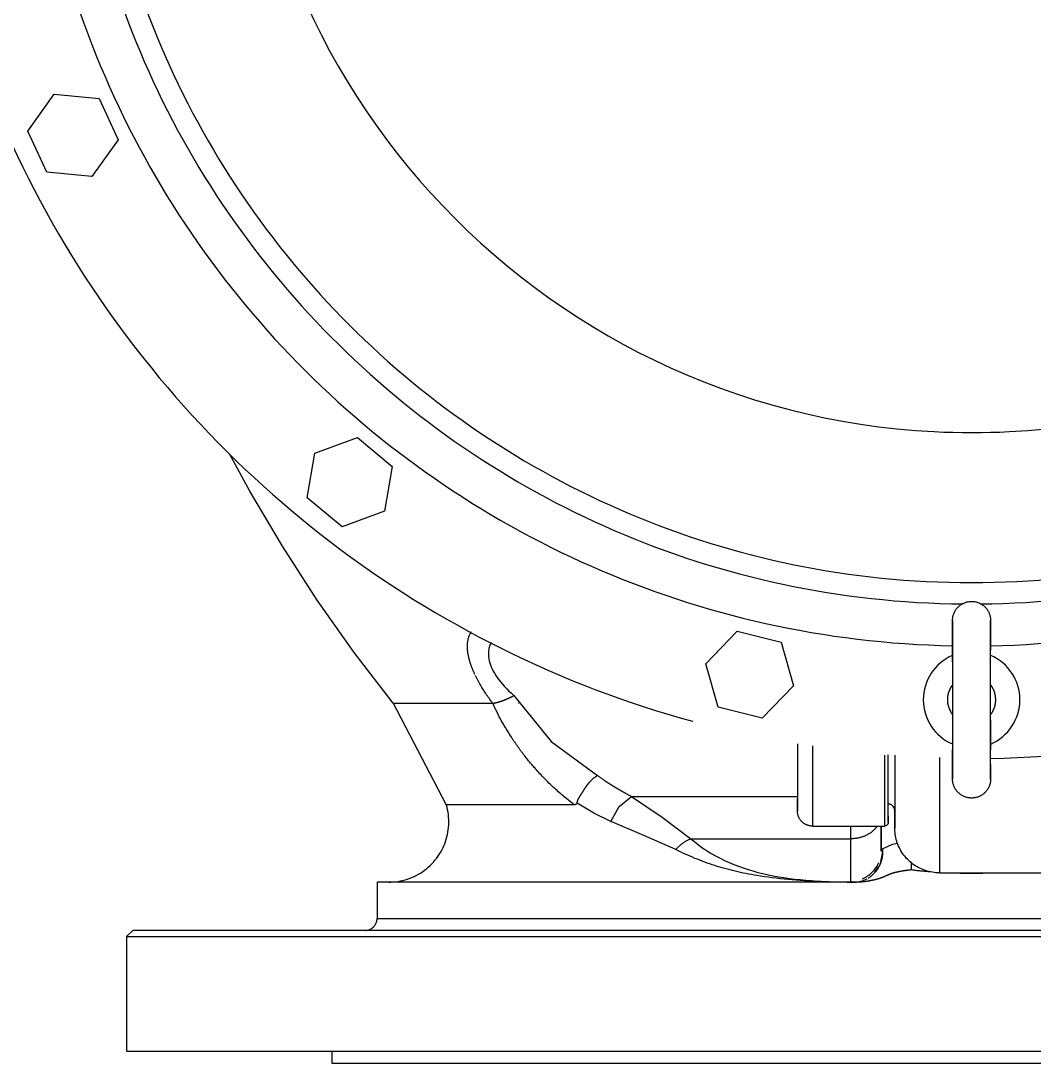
# Model space of a CAD drawing. Extents: x -181672 to 290600, y -29000 to 395522.
# Drawn here: x 11826.1 to 11994, y 33070.1 to 33242.9 of the extents above; entities that cross this region are included whole.
import ezdxf

# ---------------------------------------------------------------- set-up
doc = ezdxf.new("R2010")
doc.units = 0
doc.header["$LTSCALE"] = 10
doc.linetypes.add('XFM7P20PCW$0$Dashed', pattern=[2, 1, -1])

# ---------------------------------------------------------------- blocks, each defined once
blk = doc.blocks.new('XFM7P20PCW$0$A$Ccee4e352')
at = {"color": 1, "linetype": 'XFM7P20PCW$0$Dashed', "ltscale": 50}
for p, q in [((775.44, -528.22), (779.8, -522.11)), ((779.8, -522.11), (787.27, -522.83)), ((787.27, -522.83), (790.39, -529.66)), ((778.56, -535.05), (775.44, -528.22)), ((790.39, -529.66), (786.03, -535.77)), ((786.03, -535.77), (778.56, -535.05)), ((823, -581.64), (830.04, -579.04)), ((830.04, -579.04), (835.81, -583.85)), ((821.72, -589.03), (823, -581.64)), ((835.81, -583.85), (834.54, -591.24)), ((827.49, -593.84), (821.72, -589.03)), ((834.54, -591.24), (827.49, -593.84)), ((887.75, -616.53), (892.97, -611.13)), ((892.97, -611.13), (900.25, -612.96)), ((900.25, -612.96), (902.31, -620.17)), ((889.81, -623.74), (887.75, -616.53)), ((902.31, -620.17), (897.09, -625.57)), ((928.65, -618.68), (928.65, -618.68)), ((934.95, -618.68), (934.95, -618.72)), ((835.98, -623.07), (844.77, -639.9)), ((835.98, -623.07), (841.46, -623.07)), ((841.47, -623.07), (844.5, -623.07)), ((844.51, -623.07), (848.17, -623.07)), ((848.18, -623.07), (852.44, -623.07)), ((856.73, -623.07), (856.81, -623.07)), ((897.09, -625.57), (889.81, -623.74)), ((902.96, -629.83), (902.96, -640.97)), ((905.42, -630.15), (905.42, -643.44)), ((917.36, -631.66), (917.36, -643.44)), ((917.98, -640.92), (917.98, -631.67)), ((919.09, -631.74), (919.09, -643.81)), ((926.47, -632.06), (926.47, -651.19)), ((934.95, -632.72), (934.95, -632.75)), ((875.46, -638.54), (902.96, -638.54)), ((865.97, -639.9), (844.77, -639.9)), ((917.98, -642.74), (917.98, -641.6)), ((905.42, -643.44), (917.36, -643.44)), ((911.8, -645.54), (911.8, -643.44)), ((916.8, -643.44), (916.8, -647.58)), ((916.8, -647.58), (916.8, -643.44)), ((885.26, -645.54), (911.8, -645.54)), ((911.8, -652.55), (911.8, -645.54)), ((916.78, -649.29), (917.03, -647.99)), ((921.8, -649.4), (921.8, -650.72)), ((915.78, -651.08), (916.4, -650.19)), ((926.47, -651.19), (986.8, -651.19)), ((833.3, -652.74), (833.3, -658.74)), ((913.16, -652.74), (833.3, -652.74)), ((912.26, -652.74), (912.23, -652.74)), ((833.3, -658.74), (986.83, -658.74)), ((792.8, -660.74), (791.8, -661.74)), ((791.8, -661.74), (791.8, -680.74)), ((791.8, -661.74), (986.83, -661.74)), ((986.84, -660.74), (792.8, -660.74)), ((791.8, -680.74), (986.83, -680.74)), ((825.8, -680.74), (825.8, -682.74)), ((825.8, -682.74), (986.81, -682.74))]:
    blk.add_line(p, q, dxfattribs=at)
at = {"color": 1, "linetype": 'XFM7P20PCW$0$Dashed', "ltscale": 50, "flags": 128}
for points in [[(835.98, -623.07), (829.51, -614.65), (823.39, -605.97), (817.62, -597.06), (812.21, -587.92), (808.87, -581.73)], [(928.65, -609.34), (928.65, -609.22), (928.66, -609.09), (928.67, -608.97), (928.69, -608.84), (928.71, -608.72), (928.74, -608.59), (928.77, -608.47), (928.81, -608.35), (928.85, -608.23), (928.9, -608.12), (928.95, -608), (929.01, -607.89), (929.07, -607.78), (929.13, -607.67), (929.2, -607.56), (929.27, -607.46), (929.35, -607.36), (929.43, -607.27), (929.52, -607.17), (929.61, -607.08), (929.7, -607), (929.79, -606.92), (929.89, -606.84), (929.99, -606.76), (930.1, -606.69), (930.21, -606.63), (930.32, -606.57), (930.43, -606.51), (930.54, -606.46), (930.66, -606.41), (930.78, -606.36), (930.9, -606.33), (931.02, -606.29), (931.14, -606.26), (931.26, -606.24), (931.39, -606.22), (931.51, -606.21), (931.64, -606.2), (931.77, -606.19), (931.8, -606.19)], [(931.8, -606.19), (931.93, -606.2), (932.05, -606.2), (932.18, -606.22), (932.3, -606.23), (932.43, -606.26), (932.55, -606.28), (932.67, -606.32), (932.79, -606.35), (932.91, -606.4), (933.03, -606.44), (933.14, -606.49), (933.25, -606.55), (933.36, -606.61), (933.47, -606.67), (933.58, -606.74), (933.68, -606.82), (933.78, -606.89), (933.88, -606.98), (933.97, -607.06), (934.06, -607.15), (934.15, -607.24), (934.23, -607.34), (934.31, -607.44), (934.38, -607.54), (934.45, -607.64), (934.52, -607.75), (934.58, -607.86), (934.64, -607.97), (934.69, -608.09), (934.74, -608.2), (934.78, -608.32), (934.82, -608.44), (934.85, -608.56), (934.88, -608.68), (934.9, -608.81), (934.92, -608.93), (934.94, -609.06), (934.95, -609.18), (934.95, -609.31), (934.95, -609.34)], [(928.65, -616.22), (928.65, -615.79), (928.65, -615.35), (928.65, -614.91), (928.65, -614.49), (928.65, -614.08), (928.65, -613.68), (928.65, -613.3), (928.65, -612.93), (928.65, -612.57), (928.65, -612.24), (928.65, -611.92), (928.65, -611.61), (928.65, -611.33), (928.65, -611.06), (928.65, -610.81), (928.65, -610.57), (928.65, -610.36), (928.65, -610.17), (928.65, -610), (928.65, -609.84), (928.65, -609.71), (928.65, -609.6), (928.65, -609.5), (928.65, -609.43), (928.65, -609.38), (928.65, -609.35), (928.65, -609.34)], [(928.65, -609.34), (928.65, -609.35), (928.65, -609.39), (928.65, -609.44), (928.65, -609.51), (928.65, -609.61), (928.65, -609.72), (928.65, -609.86), (928.65, -610.01), (928.65, -610.19), (928.65, -610.38), (928.65, -610.6), (928.65, -610.83), (928.65, -611.08), (928.65, -611.35), (928.65, -611.64), (928.65, -611.95), (928.65, -612.27), (928.65, -612.61), (928.65, -612.96), (928.65, -613.33), (928.65, -613.72), (928.65, -614.11), (928.65, -614.53), (928.65, -614.95), (928.65, -615.39), (928.65, -615.84), (928.65, -616.3), (928.65, -616.76), (928.65, -617.24), (928.65, -617.73), (928.65, -618.22), (928.65, -618.72), (928.65, -619.23), (928.65, -619.74), (928.65, -620.26), (928.65, -620.78), (928.65, -621.3), (928.65, -621.83), (928.65, -622.35), (928.65, -622.88), (928.65, -623.4), (928.65, -623.93), (928.65, -624.45), (928.65, -624.97), (928.65, -625.48), (928.65, -625.99), (928.65, -626.49), (928.65, -626.99), (928.65, -627.48), (928.65, -627.97), (928.65, -628.44), (928.65, -628.9), (928.65, -629.36), (928.65, -629.8), (928.65, -630.23), (928.65, -630.65), (928.65, -631.06), (928.65, -631.45), (928.65, -631.83), (928.65, -632.19), (928.65, -632.54), (928.65, -632.87), (928.65, -633.18), (928.65, -633.48), (928.65, -633.76), (928.65, -634.02), (928.65, -634.27), (928.65, -634.49), (928.65, -634.7), (928.65, -634.88), (928.65, -635.05), (928.65, -635.2), (928.65, -635.32), (928.65, -635.43), (928.65, -635.51), (928.65, -635.58), (928.65, -635.62), (928.65, -635.64), (928.65, -635.64)], [(934.95, -635.64), (934.95, -635.63), (934.95, -635.6), (934.95, -635.55), (934.95, -635.48), (934.95, -635.38), (934.95, -635.27), (934.95, -635.13), (934.95, -634.98), (934.95, -634.8), (934.95, -634.61), (934.95, -634.39), (934.95, -634.16), (934.95, -633.91), (934.95, -633.63), (934.95, -633.35), (934.95, -633.04), (934.95, -632.72), (934.95, -632.38), (934.95, -632.03), (934.95, -631.66), (934.95, -631.27), (934.95, -630.87), (934.95, -630.46), (934.95, -630.04), (934.95, -629.6), (934.95, -629.15), (934.95, -628.69), (934.95, -628.22), (934.95, -627.74), (934.95, -627.26), (934.95, -626.76), (934.95, -626.26), (934.95, -625.76), (934.95, -625.24), (934.95, -624.73), (934.95, -624.21), (934.95, -623.69), (934.95, -623.16), (934.95, -622.64), (934.95, -622.11), (934.95, -621.58), (934.95, -621.06), (934.95, -620.54), (934.95, -620.02), (934.95, -619.51), (934.95, -619), (934.95, -618.49), (934.95, -617.99), (934.95, -617.5), (934.95, -617.02), (934.95, -616.55), (934.95, -616.08), (934.95, -615.63), (934.95, -615.19), (934.95, -614.75), (934.95, -614.34), (934.95, -613.93), (934.95, -613.54), (934.95, -613.16), (934.95, -612.8), (934.95, -612.45), (934.95, -612.12), (934.95, -611.8), (934.95, -611.51), (934.95, -611.23), (934.95, -610.96), (934.95, -610.72), (934.95, -610.49), (934.95, -610.29), (934.95, -610.1), (934.95, -609.94), (934.95, -609.79), (934.95, -609.66), (934.95, -609.56), (934.95, -609.48), (934.95, -609.41), (934.95, -609.37), (934.95, -609.35), (934.95, -609.34)], [(934.95, -609.34), (934.95, -609.35), (934.95, -609.39), (934.95, -609.44), (934.95, -609.51), (934.95, -609.61), (934.95, -609.72), (934.95, -609.86), (934.95, -610.01), (934.95, -610.19), (934.95, -610.38), (934.95, -610.6), (934.95, -610.83), (934.95, -611.08), (934.95, -611.35), (934.95, -611.64), (934.95, -611.95), (934.95, -612.27), (934.95, -612.61), (934.95, -612.96), (934.95, -613.33), (934.95, -613.72), (934.95, -614.11), (934.95, -614.25)], [(855.96, -621.8), (862.16, -629.41), (869.83, -635.03)], [(934.95, -625.8), (934.95, -626.31), (934.95, -626.81), (934.95, -627.3), (934.95, -627.79), (934.95, -628.27), (934.95, -628.73), (934.95, -629.19), (934.95, -629.64), (934.95, -630.08), (934.95, -630.5), (934.95, -630.81)], [(902.96, -629.79), (902.96, -630.12), (902.96, -631.1), (902.96, -632.04), (902.96, -632.94), (902.96, -633.79), (902.96, -634.61), (902.96, -635.38), (902.96, -636.1), (902.96, -636.78), (902.96, -637.41), (902.96, -637.99), (902.96, -638.53), (902.96, -639.01), (902.96, -639.44), (902.96, -639.82), (902.96, -640.14), (902.96, -640.41), (902.96, -640.63), (902.96, -640.8), (902.96, -640.91), (902.96, -640.97), (902.96, -640.97)], [(917.98, -642.82), (917.98, -642.79), (917.98, -642.71), (917.98, -642.56), (917.98, -642.36), (917.98, -642.11), (917.98, -641.79), (917.98, -641.42), (917.98, -641), (917.98, -640.52), (917.98, -639.99), (917.98, -639.4), (917.98, -638.77), (917.98, -638.08), (917.98, -637.34), (917.98, -636.55), (917.98, -635.72), (917.98, -634.84), (917.98, -633.92), (917.98, -632.95), (917.98, -631.94), (917.98, -631.64)], [(919.09, -631.69), (919.09, -632.05), (919.09, -633.11), (919.09, -634.13), (919.09, -635.1), (919.09, -636.03), (919.09, -636.91), (919.09, -637.75), (919.09, -638.53), (919.09, -639.27), (919.09, -639.95), (919.09, -640.58), (919.09, -641.16), (919.09, -641.68), (919.09, -642.14), (919.09, -642.55), (919.09, -642.91), (919.09, -643.2), (919.09, -643.44), (919.09, -643.62), (919.09, -643.74), (919.09, -643.8), (919.09, -643.81)], [(928.65, -635.64), (928.65, -635.63), (928.65, -635.6), (928.65, -635.55), (928.65, -635.48), (928.65, -635.38), (928.65, -635.27), (928.65, -635.13), (928.65, -634.98), (928.65, -634.8), (928.65, -634.61), (928.65, -634.39), (928.65, -634.16), (928.65, -633.91), (928.65, -633.63), (928.65, -633.35), (928.65, -633.04), (928.65, -632.72), (928.65, -632.38), (928.65, -632.03), (928.65, -631.66), (928.65, -631.27), (928.65, -630.87), (928.65, -630.74)], [(934.95, -633.24), (934.95, -633.37), (934.95, -633.66), (934.95, -633.93), (934.95, -634.18), (934.95, -634.41), (934.95, -634.62), (934.95, -634.82), (934.95, -634.99), (934.95, -635.14), (934.95, -635.28), (934.95, -635.39), (934.95, -635.48), (934.95, -635.55), (934.95, -635.61), (934.95, -635.63), (934.95, -635.64)], [(931.8, -638.79), (931.67, -638.79), (931.55, -638.78), (931.42, -638.77), (931.3, -638.75), (931.17, -638.73), (931.05, -638.7), (930.93, -638.67), (930.81, -638.63), (930.69, -638.59), (930.57, -638.54), (930.46, -638.49), (930.35, -638.44), (930.23, -638.38), (930.13, -638.31), (930.02, -638.24), (929.92, -638.17), (929.82, -638.09), (929.72, -638.01), (929.63, -637.93), (929.54, -637.84), (929.45, -637.75), (929.37, -637.65), (929.29, -637.55), (929.22, -637.45), (929.15, -637.35), (929.08, -637.24), (929.02, -637.13), (928.96, -637.02), (928.91, -636.9), (928.86, -636.78), (928.82, -636.67), (928.78, -636.55), (928.75, -636.43), (928.72, -636.3), (928.7, -636.18), (928.68, -636.05), (928.66, -635.93), (928.65, -635.8), (928.65, -635.68), (928.65, -635.64)], [(934.95, -635.64), (934.95, -635.77), (934.94, -635.9), (934.93, -636.02), (934.91, -636.15), (934.89, -636.27), (934.86, -636.39), (934.83, -636.51), (934.79, -636.63), (934.75, -636.75), (934.7, -636.87), (934.65, -636.99), (934.59, -637.1), (934.53, -637.21), (934.47, -637.32), (934.4, -637.42), (934.33, -637.52), (934.25, -637.62), (934.17, -637.72), (934.08, -637.81), (933.99, -637.9), (933.9, -637.99), (933.81, -638.07), (933.71, -638.15), (933.61, -638.22), (933.5, -638.29), (933.39, -638.36), (933.28, -638.42), (933.17, -638.48), (933.06, -638.53), (932.94, -638.58), (932.82, -638.62), (932.7, -638.66), (932.58, -638.69), (932.46, -638.72), (932.34, -638.75), (932.21, -638.77), (932.09, -638.78), (931.96, -638.79), (931.83, -638.79), (931.8, -638.79)], [(872.01, -642.67), (873.41, -640.22), (875.46, -638.54)], [(875.46, -638.54), (880.51, -641.97), (885.26, -645.54)], [(902.96, -640.97), (902.96, -640.95), (902.96, -640.86), (902.96, -640.73), (902.96, -640.54), (902.96, -640.3), (902.96, -640), (902.96, -639.65), (902.96, -639.25), (902.96, -638.95)], [(845.19, -642.74), (845.18, -642.34), (845.15, -641.94), (845.11, -641.55), (845.06, -641.15), (844.99, -640.76), (844.9, -640.37), (844.8, -639.98), (844.77, -639.9)], [(872.01, -642.67), (869.22, -641.32), (866.43, -639.66)], [(905.42, -643.44), (905.32, -643.43), (905.23, -643.43), (905.13, -643.42), (905.03, -643.4), (904.93, -643.39), (904.84, -643.37), (904.74, -643.34), (904.65, -643.31), (904.55, -643.28), (904.46, -643.24), (904.37, -643.2), (904.29, -643.16), (904.2, -643.11), (904.11, -643.06), (904.03, -643.01), (903.95, -642.95), (903.87, -642.89), (903.8, -642.82), (903.73, -642.76), (903.66, -642.69), (903.59, -642.62), (903.52, -642.54), (903.46, -642.47), (903.4, -642.39), (903.35, -642.3), (903.3, -642.22), (903.25, -642.13), (903.21, -642.05), (903.16, -641.96), (903.13, -641.87), (903.09, -641.77), (903.06, -641.68), (903.04, -641.58), (903.01, -641.49), (903, -641.39), (902.98, -641.29), (902.97, -641.2), (902.96, -641.1), (902.96, -641), (902.96, -640.97)], [(919.09, -640.97), (919.09, -640.92), (919.08, -640.88), (919.08, -640.83), (919.07, -640.78), (919.06, -640.73), (919.05, -640.68), (919.04, -640.63), (919.03, -640.59), (919.01, -640.54), (918.99, -640.49), (918.97, -640.45), (918.95, -640.41), (918.92, -640.36), (918.9, -640.32), (918.87, -640.28), (918.84, -640.24), (918.81, -640.2), (918.78, -640.16), (918.75, -640.13), (918.71, -640.09), (918.68, -640.06), (918.64, -640.02), (918.6, -639.99), (918.56, -639.97), (918.52, -639.94), (918.48, -639.91), (918.44, -639.89), (918.39, -639.87), (918.35, -639.85), (918.3, -639.83), (918.26, -639.81), (918.21, -639.79), (918.16, -639.78), (918.11, -639.77), (918.07, -639.76), (918.02, -639.75), (917.98, -639.75)], [(919.09, -643.81), (919.09, -643.78), (919.09, -643.69), (919.09, -643.54), (919.09, -643.34), (919.09, -643.07), (919.09, -642.75), (919.09, -642.37), (919.09, -641.94), (919.09, -641.44), (919.09, -640.9), (919.09, -640.3), (919.09, -640.18)], [(835.27, -652.74), (835.59, -652.74), (835.99, -652.71), (836.38, -652.67), (836.78, -652.62), (837.17, -652.54), (837.56, -652.46), (837.95, -652.35), (838.33, -652.24), (838.71, -652.1), (839.08, -651.95), (839.45, -651.79), (839.8, -651.61), (840.16, -651.42), (840.5, -651.22), (840.83, -651), (841.16, -650.76), (841.47, -650.52), (841.78, -650.26), (842.08, -649.99), (842.36, -649.71), (842.63, -649.42), (842.89, -649.11), (843.14, -648.8), (843.38, -648.48), (843.6, -648.15), (843.81, -647.81), (844.01, -647.46), (844.19, -647.1), (844.35, -646.74), (844.51, -646.37), (844.64, -645.99), (844.77, -645.61), (844.87, -645.23), (844.97, -644.84), (845.04, -644.44), (845.1, -644.05), (845.15, -643.65), (845.17, -643.25), (845.19, -642.85), (845.19, -642.74)], [(872.18, -642.74), (872.09, -642.71), (872.01, -642.67)], [(882.78, -647.34), (877.5, -644.98), (872.18, -642.74)], [(917.98, -641.79), (917.98, -641.94), (917.98, -642.23), (917.98, -642.46), (917.98, -642.64), (917.98, -642.75), (917.98, -642.81), (917.98, -642.82)], [(917.98, -642.82), (917.98, -642.85), (917.98, -642.87), (917.98, -642.89), (917.97, -642.92), (917.97, -642.94), (917.96, -642.97), (917.96, -642.99), (917.95, -643.01), (917.94, -643.04), (917.93, -643.06), (917.92, -643.08), (917.91, -643.1), (917.9, -643.13), (917.89, -643.15), (917.87, -643.17), (917.86, -643.19), (917.84, -643.21), (917.83, -643.23), (917.81, -643.24), (917.79, -643.26), (917.78, -643.28), (917.76, -643.29), (917.74, -643.31), (917.72, -643.32), (917.7, -643.34), (917.68, -643.35), (917.65, -643.36), (917.63, -643.37), (917.61, -643.38), (917.59, -643.39), (917.56, -643.4), (917.54, -643.41), (917.52, -643.42), (917.49, -643.42), (917.47, -643.43), (917.44, -643.43), (917.42, -643.43), (917.4, -643.44), (917.37, -643.44), (917.36, -643.44)], [(926.47, -651.19), (926.18, -651.19), (925.88, -651.17), (925.59, -651.14), (925.3, -651.1), (925.01, -651.05), (924.72, -650.98), (924.43, -650.91), (924.15, -650.82), (923.87, -650.72), (923.6, -650.61), (923.33, -650.49), (923.06, -650.36), (922.8, -650.22), (922.55, -650.07), (922.3, -649.9), (922.06, -649.73), (921.83, -649.55), (921.6, -649.36), (921.39, -649.16), (921.18, -648.95), (920.97, -648.74), (920.78, -648.51), (920.6, -648.28), (920.42, -648.04), (920.26, -647.8), (920.1, -647.55), (919.96, -647.29), (919.83, -647.02), (919.7, -646.76), (919.59, -646.48), (919.49, -646.21), (919.4, -645.92), (919.32, -645.64), (919.25, -645.35), (919.2, -645.06), (919.15, -644.77), (919.12, -644.48), (919.1, -644.18), (919.09, -643.89), (919.09, -643.81)], [(916.82, -647.5), (916.86, -647.43), (917.03, -647.22)], [(917.03, -647.22), (918.69, -646.42), (919.53, -646.27)], [(831.38, -660.74), (831.46, -660.74), (831.54, -660.73), (831.62, -660.72), (831.7, -660.7), (831.78, -660.69), (831.85, -660.67), (831.93, -660.64), (832, -660.62), (832.08, -660.59), (832.15, -660.55), (832.22, -660.52), (832.29, -660.48), (832.36, -660.44), (832.43, -660.39), (832.49, -660.35), (832.56, -660.3), (832.62, -660.25), (832.68, -660.19), (832.73, -660.14), (832.79, -660.08), (832.84, -660.02), (832.89, -659.96), (832.94, -659.89), (832.98, -659.82), (833.02, -659.76), (833.06, -659.69), (833.1, -659.61), (833.13, -659.54), (833.16, -659.47), (833.19, -659.39), (833.22, -659.32), (833.24, -659.24), (833.26, -659.16), (833.27, -659.08), (833.28, -659), (833.29, -658.92), (833.3, -658.84), (833.3, -658.77), (833.3, -658.74)]]:
    blk.add_lwpolyline(points, dxfattribs=at)
at = {"color": 1, "linetype": 'XFM7P20PCW$0$Dashed', "ltscale": 50}
for centre, radius, start, end in [((931.8, -457.24), 175, 91.0269, 268.9804), ((931.8, -457.24), 175, 271.0205, 88.9799), ((931.8, -457.24), 156.34, 91.1476, 268.8491), ((931.8, -457.24), 156.34, 271.141, 88.8596), ((931.8, -457.24), 149.38, 90.5413, 269.4585), ((931.8, -457.24), 149.38, 270.5413, 89.4585), ((931.8, -457.24), 145.83, 89.9999, 269.9999), ((931.8, -457.24), 145.83, 269.9999, 89.9999), ((931.8, -457.24), 120.96, 89.9999, 269.9999), ((931.8, -457.24), 120.96, 269.9999, 89.9999), ((931.8, -622.49), 8, 113.3416, 179.9999), ((931.8, -622.49), 8, 359.9999, 66.591), ((931.8, -622.49), 4, 141.1822, 179.9999), ((931.8, -622.49), 4, 359.9999, 38.0342), ((931.8, -622.49), 8, 179.9999, 246.5944), ((931.8, -622.49), 4, 179.9999, 217.9952), ((931.8, -622.49), 4, 321.4707, 359.9999), ((931.8, -622.49), 8, 293.3769, 359.9999)]:
    blk.add_arc(centre, radius, start, end, dxfattribs=at)
for centre, major_axis, ratio, start_param, end_param in [((912.28, -647.74), (0, 5), 0.957201, 4.178768, 4.818662), ((911.8, -647.58), (-5, 0), 0.995203, 1.963495, 2.748894), ((912.28, -647.74), (0, 5), 0.957201, 3.668114, 4.161408), ((912.28, -647.74), (0, 5), 0.957201, 3.141593, 3.623878)]:
    blk.add_ellipse(centre, major_axis=major_axis, ratio=ratio, start_param=start_param, end_param=end_param, dxfattribs=at)
for points, knots in [([(849.5, -618.3), (849.24, -617.75), (848.86, -616.81), (848.49, -615.55), (848.22, -614.1), (848.27, -612.58), (848.67, -611.6), (848.94, -611.19)], [0.2963542, 0.2963542, 0.2963542, 0.2963542, 0.4, 0.475, 0.55, 0.7, 0.8391606, 0.8391606, 0.8391606, 0.8391606]), ([(852.26, -612.98), (851.72, -613.8), (851.4, -616.43), (853.67, -619.81), (855.96, -621.8)], [0.1666667, 0.1666667, 0.1666667, 0.1666667, 0.5, 1, 1, 1, 1]), ([(852.44, -623.07), (851.62, -621.99), (850.61, -620.45), (849.8, -618.91), (849.58, -618.45)], [0, 0, 0, 0, 0.2, 0.2865725, 0.2865725, 0.2865725, 0.2865725]), ([(865.97, -639.9), (864.85, -639.06), (862.7, -637.27), (859.96, -634.49), (857.95, -632.09), (856.63, -630.31), (854.7, -627.51), (853.36, -625.08), (852.46, -623.07)], [0, 0, 0, 0, 0.2, 0.4, 0.55, 0.625, 0.7, 1, 1, 1, 1]), ([(866.43, -639.66), (866.44, -639.58), (866.48, -639.41), (866.55, -639.16), (866.66, -638.94), (866.77, -638.75), (866.88, -638.55), (867.02, -638.33), (867.2, -638.05), (867.39, -637.76), (867.57, -637.46), (867.73, -637.2), (867.9, -636.94), (868.14, -636.6), (868.47, -636.2), (869.03, -635.61), (869.5, -635.24), (869.83, -635.03)], [0, 0, 0, 0, 0.05, 0.1, 0.15, 0.1875, 0.225, 0.275, 0.325, 0.4, 0.45, 0.5, 0.55, 0.6, 0.7, 0.8, 1, 1, 1, 1]), ([(869.83, -635.03), (870.24, -635.34), (870.86, -635.79), (871.69, -636.35), (872.33, -636.75), (872.97, -637.13), (873.6, -637.5), (874.44, -637.98), (875.05, -638.32), (875.46, -638.54)], [0, 0, 0, 0, 0.222222, 0.333333, 0.444444, 0.555556, 0.666667, 0.777778, 1, 1, 1, 1]), ([(916.12, -643.51), (915.9, -643.81), (915.24, -644.52), (913.76, -645.33), (912.45, -645.54), (911.8, -645.54)], [0.3365616, 0.3365616, 0.3365616, 0.3365616, 0.5, 0.75, 1, 1, 1, 1]), ([(906.89, -652.64), (903.13, -652.5), (896.95, -651.99), (889.14, -650.15), (884.88, -648.39), (882.78, -647.34)], [0.1583585, 0.1583585, 0.1583585, 0.1583585, 0.5, 0.75, 1, 1, 1, 1]), ([(921.8, -650.72), (921.55, -650.74), (921.06, -650.79), (920.33, -650.9), (919.73, -651.02), (919.31, -651.11), (919.07, -651.17), (918.9, -651.22), (918.72, -651.27), (918.49, -651.35), (918.08, -651.5), (917.52, -651.74), (916.95, -651.99), (916.54, -652.14), (916.31, -652.21), (916.13, -652.26), (915.95, -652.31), (915.71, -652.37), (915.29, -652.46), (914.67, -652.58), (913.92, -652.68), (913.42, -652.73), (913.16, -652.74)], [0, 0, 0, 0, 0.083333, 0.166667, 0.25, 0.291667, 0.3125, 0.333333, 0.354167, 0.375, 0.416667, 0.5, 0.583333, 0.625, 0.645833, 0.666667, 0.6875, 0.708333, 0.75, 0.833333, 0.916667, 1, 1, 1, 1]), ([(912.22, -652.74), (912.19, -652.74), (912.14, -652.74), (912.05, -652.72), (911.92, -652.69), (911.83, -652.64), (911.8, -652.57), (911.8, -652.55)], [0, 0, 0, 0, 0.1, 0.2, 0.4, 0.8, 1, 1, 1, 1])]:
    blk.add_open_spline(points, degree=3, knots=knots, dxfattribs=at)
for points in [[(928.64, -619.14), (928.64, -619.17), (928.65, -619.2), (928.65, -619.22)], [(853.76, -622.77), (853.93, -622.71), (854.28, -622.58), (854.82, -622.35), (855.39, -622.1), (855.77, -621.9), (855.96, -621.8)], [(852.46, -623.07), (852.57, -623.06), (852.7, -623.04), (852.84, -623.02)], [(852.84, -623.02), (852.98, -622.99), (853.27, -622.92), (853.59, -622.82), (853.76, -622.77)], [(866.43, -639.66), (866.37, -639.75), (866.24, -639.87), (866.07, -639.9), (865.97, -639.9)], [(882.78, -647.34), (883.13, -646.94), (883.93, -646.21), (884.82, -645.71), (885.26, -645.54)], [(885.26, -645.54), (888.75, -648.48), (896.73, -652.04), (906.72, -652.7), (912.22, -652.74)], [(917.03, -647.22), (917.09, -647.84), (917.04, -648.52), (916.84, -649.19)], [(916.84, -649.19), (916.75, -649.53), (916.61, -649.87), (916.43, -650.19)], [(916.36, -650.31), (916.21, -650.59), (916.02, -650.84), (915.82, -651.08)], [(925.03, -651.04), (923.95, -650.95), (922.88, -650.85), (921.8, -650.72)], [(933.69, -651.28), (933.05, -651.3), (931.79, -651.31), (930.52, -651.3), (929.89, -651.28)], [(912.23, -652.74), (911.59, -652.74), (910.96, -652.73), (910.33, -652.72)]]:
    blk.add_open_spline(points, degree=3, dxfattribs=at)
blk = doc.blocks.new('XFM7P20PCW')
blk.add_blockref('XFM7P20PCW$0$A$Ccee4e352', (11051.86103, 33752.84065))

msp = doc.modelspace()

# ---------------------------------------------------------------- block references
msp.add_blockref('XFM7P20PCW', (0, 0))

doc.saveas('drawing.dxf')
